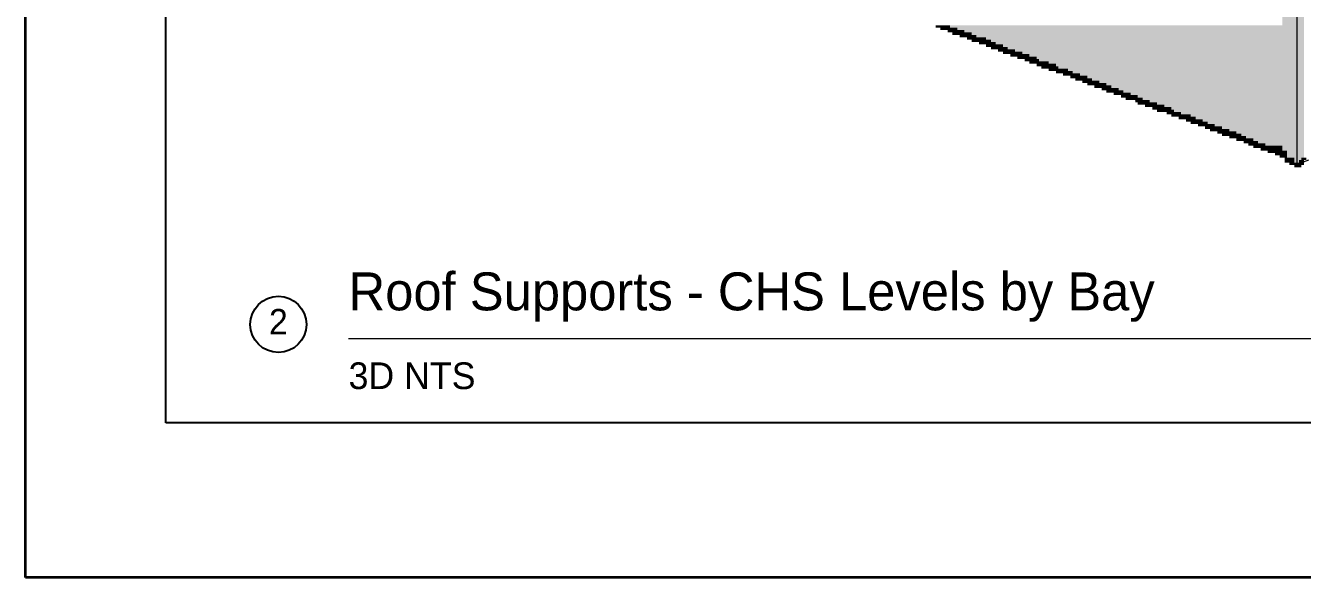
# Paper-space layout '03 3D Building and Roof' of a CAD drawing. Header units: millimetres. Extents: x 5 to 415, y 5 to 292.
# Drawn here: x 5 to 95.9, y 5 to 44.3 of the extents above; entities that cross this region are included whole.
import ezdxf
from ezdxf.enums import TextEntityAlignment as Align

# ---------------------------------------------------------------- set-up
doc = ezdxf.new("R2010")
doc.units = ezdxf.units.MM
for name, color, linetype in [('EXISTING', 7, 'Continuous'), ('FRAME', 7, 'Continuous'), ('IMAGES', 7, 'Continuous'), ('TEXT', 7, 'Continuous')]:
    doc.layers.add(name, color=color, linetype=linetype)

# ---------------------------------------------------------------- blocks, each defined once
blk = doc.blocks.new('SHEET_03')
at = {"layer": 'EXISTING', "color": 250, "lineweight": 9}
for p, q in [((95.505, 59.143), (95.505, 34.378)), ((70.018, 44.238), (70.205, 44.168)), ((70.329, 44.122), (70.764, 43.958)), ((70.888, 43.912), (71.572, 43.656)), ((71.697, 43.609), (72.443, 43.33)), ((72.567, 43.283), (72.753, 43.213)), ((72.878, 43.167), (73.313, 43.004)), ((73.437, 42.957), (74.121, 42.701)), ((74.245, 42.654), (74.432, 42.585)), ((74.556, 42.538), (74.991, 42.375)), ((75.116, 42.328), (75.302, 42.259)), ((75.426, 42.212), (75.862, 42.049)), ((75.986, 42.002), (76.67, 41.746)), ((76.794, 41.7), (76.98, 41.63)), ((77.105, 41.583), (77.54, 41.42)), ((77.664, 41.374), (77.851, 41.304)), ((77.975, 41.257), (78.41, 41.094)), ((78.535, 41.048), (79.218, 40.791)), ((79.343, 40.745), (79.529, 40.675)), ((79.654, 40.628), (80.089, 40.465)), ((80.213, 40.419), (80.399, 40.349)), ((80.524, 40.302), (80.959, 40.139)), ((81.083, 40.093), (81.767, 39.837)), ((81.891, 39.79), (82.078, 39.72)), ((82.202, 39.674), (82.389, 39.604)), ((82.513, 39.557), (82.637, 39.511)), ((82.762, 39.464), (82.948, 39.394)), ((83.073, 39.348), (83.508, 39.185)), ((83.632, 39.138), (84.316, 38.882)), ((84.44, 38.835), (84.627, 38.766)), ((84.751, 38.719), (84.937, 38.649)), ((85.062, 38.603), (85.497, 38.44)), ((85.621, 38.393), (87.175, 37.811)), ((87.3, 37.764), (87.486, 37.694)), ((87.61, 37.648), (88.046, 37.485)), ((88.17, 37.438), (89.724, 36.856)), ((89.848, 36.809), (90.035, 36.74)), ((90.159, 36.693), (90.594, 36.53)), ((90.719, 36.483), (92.273, 35.901)), ((92.397, 35.855), (92.584, 35.785)), ((92.708, 35.738), (93.143, 35.575)), ((93.267, 35.529), (93.951, 35.272)), ((94.075, 35.226), (94.635, 35.016)), ((94.811, 34.638), (94.741, 34.664)), ((95.158, 34.508), (94.95, 34.586)), ((96.338, 34.69), (95.505, 34.378)), ((95.505, 34.378), (95.297, 34.456))]:
    blk.add_line(p, q, dxfattribs=at)
at = {"layer": 'FRAME', "color": 7, "linetype": 'Continuous', "lineweight": 35}
for p, q in [((5, 5), (5, 292)), ((415, 5), (5, 5))]:
    blk.add_line(p, q, dxfattribs=at)
at = {"layer": 'FRAME', "color": 7, "linetype": 'Continuous', "lineweight": 25}
for p, q in [((15, 16), (15, 277)), ((335, 16), (15, 16))]:
    blk.add_line(p, q, dxfattribs=at)
at = {"layer": 'FRAME', "color": 7, "linetype": 'Continuous', "lineweight": 15}
blk.add_line((28, 22), (217, 22), dxfattribs=at)
at = {"layer": 'FRAME'}
blk.add_circle((23, 23), 2, dxfattribs=at)
at = {"layer": 'IMAGES', "color": 7}
for points in [[(95.324, 34.514), (95.495, 34.514), (95.324, 59.029), (95.495, 59.029)], [(95.495, 34.514), (95.666, 34.514), (95.495, 59.029), (95.666, 59.029)], [(94.467, 35.371), (94.638, 35.371), (94.467, 52), (94.638, 52)], [(94.638, 35.371), (94.81, 35.371), (94.638, 52), (94.81, 52)], [(94.81, 34.857), (94.981, 34.857), (94.81, 51.829), (94.981, 51.829)], [(94.981, 34.857), (95.324, 34.857), (94.981, 51.829), (95.324, 51.829)], [(95.666, 34.686), (95.838, 34.686), (95.666, 52), (95.838, 52)], [(95.838, 34.857), (96.009, 34.857), (95.838, 52), (96.009, 52)], [(69.791, 44.114), (70.133, 44.114), (69.791, 44.286), (70.133, 44.286)], [(70.133, 44.114), (70.305, 44.114), (70.133, 44.286), (70.305, 44.286)], [(70.133, 43.943), (70.305, 43.943), (70.133, 44.114), (70.305, 44.114)], [(70.305, 44.114), (70.647, 44.114), (70.305, 44.286), (70.647, 44.286)], [(70.305, 43.943), (70.476, 43.943), (70.305, 44.114), (70.476, 44.114)], [(70.476, 43.943), (70.819, 43.943), (70.476, 44.114), (70.819, 44.114)], [(70.647, 44.114), (70.819, 44.114), (70.647, 44.286), (70.819, 44.286)], [(70.647, 43.771), (70.819, 43.771), (70.647, 43.943), (70.819, 43.943)], [(70.819, 44.114), (94.467, 44.114), (70.819, 44.286), (94.467, 44.286)], [(70.819, 43.943), (70.99, 43.943), (70.819, 44.114), (70.99, 44.114)], [(70.819, 43.771), (70.99, 43.771), (70.819, 43.943), (70.99, 43.943)], [(70.99, 43.943), (71.333, 43.943), (70.99, 44.114), (71.333, 44.114)], [(70.99, 43.771), (71.162, 43.771), (70.99, 43.943), (71.162, 43.943)], [(70.99, 43.6), (71.162, 43.6), (70.99, 43.771), (71.162, 43.771)], [(71.162, 43.771), (71.333, 43.771), (71.162, 43.943), (71.333, 43.943)], [(71.162, 43.6), (71.847, 43.6), (71.162, 43.771), (71.847, 43.771)], [(71.333, 43.943), (94.467, 43.943), (71.333, 44.114), (94.467, 44.114)], [(71.333, 43.771), (71.504, 43.771), (71.333, 43.943), (71.504, 43.943)], [(71.504, 43.771), (71.847, 43.771), (71.504, 43.943), (71.847, 43.943)], [(71.847, 43.771), (94.467, 43.771), (71.847, 43.943), (94.467, 43.943)], [(71.847, 43.6), (72.018, 43.6), (71.847, 43.771), (72.018, 43.771)], [(72.018, 43.6), (72.361, 43.6), (72.018, 43.771), (72.361, 43.771)], [(72.361, 43.6), (94.467, 43.6), (72.361, 43.771), (94.467, 43.771)], [(71.504, 43.429), (71.676, 43.429), (71.504, 43.6), (71.676, 43.6)], [(71.676, 43.429), (71.847, 43.429), (71.676, 43.6), (71.847, 43.6)], [(71.847, 43.429), (72.018, 43.429), (71.847, 43.6), (72.018, 43.6)], [(72.018, 43.429), (72.19, 43.429), (72.018, 43.6), (72.19, 43.6)], [(72.018, 43.257), (72.19, 43.257), (72.018, 43.429), (72.19, 43.429)], [(72.19, 43.429), (72.361, 43.429), (72.19, 43.6), (72.361, 43.6)], [(72.19, 43.257), (72.361, 43.257), (72.19, 43.429), (72.361, 43.429)], [(72.361, 43.429), (72.704, 43.429), (72.361, 43.6), (72.704, 43.6)], [(72.361, 43.257), (72.532, 43.257), (72.361, 43.429), (72.532, 43.429)], [(72.361, 43.086), (72.532, 43.086), (72.361, 43.257), (72.532, 43.257)], [(72.532, 43.257), (72.704, 43.257), (72.532, 43.429), (72.704, 43.429)], [(72.532, 43.086), (72.704, 43.086), (72.532, 43.257), (72.704, 43.257)], [(72.704, 43.429), (94.467, 43.429), (72.704, 43.6), (94.467, 43.6)], [(72.704, 43.257), (72.875, 43.257), (72.704, 43.429), (72.875, 43.429)], [(72.704, 43.086), (72.875, 43.086), (72.704, 43.257), (72.875, 43.257)], [(72.875, 43.257), (73.218, 43.257), (72.875, 43.429), (73.218, 43.429)], [(72.875, 43.086), (73.218, 43.086), (72.875, 43.257), (73.218, 43.257)], [(72.875, 42.914), (73.047, 42.914), (72.875, 43.086), (73.047, 43.086)], [(73.047, 42.914), (73.218, 42.914), (73.047, 43.086), (73.218, 43.086)], [(73.218, 43.257), (73.389, 43.257), (73.218, 43.429), (73.389, 43.429)], [(73.218, 43.086), (73.389, 43.086), (73.218, 43.257), (73.389, 43.257)], [(73.218, 42.914), (73.389, 42.914), (73.218, 43.086), (73.389, 43.086)], [(73.389, 43.257), (94.467, 43.257), (73.389, 43.429), (94.467, 43.429)], [(73.389, 43.086), (73.732, 43.086), (73.389, 43.257), (73.732, 43.257)], [(73.389, 42.914), (73.561, 42.914), (73.389, 43.086), (73.561, 43.086)], [(73.389, 42.743), (73.561, 42.743), (73.389, 42.914), (73.561, 42.914)], [(73.561, 42.914), (73.732, 42.914), (73.561, 43.086), (73.732, 43.086)], [(73.561, 42.743), (73.903, 42.743), (73.561, 42.914), (73.903, 42.914)], [(73.732, 43.086), (94.467, 43.086), (73.732, 43.257), (94.467, 43.257)], [(73.732, 42.914), (73.903, 42.914), (73.732, 43.086), (73.903, 43.086)], [(73.732, 42.571), (73.903, 42.571), (73.732, 42.743), (73.903, 42.743)], [(73.903, 42.914), (74.075, 42.914), (73.903, 43.086), (74.075, 43.086)], [(73.903, 42.743), (74.075, 42.743), (73.903, 42.914), (74.075, 42.914)], [(73.903, 42.571), (74.075, 42.571), (73.903, 42.743), (74.075, 42.743)], [(74.075, 42.914), (94.467, 42.914), (74.075, 43.086), (94.467, 43.086)], [(74.075, 42.743), (74.589, 42.743), (74.075, 42.914), (74.589, 42.914)], [(74.075, 42.571), (74.246, 42.571), (74.075, 42.743), (74.246, 42.743)], [(74.246, 42.571), (74.417, 42.571), (74.246, 42.743), (74.417, 42.743)], [(74.417, 42.4), (74.589, 42.4), (74.417, 42.743), (74.589, 42.743)], [(74.589, 42.743), (94.467, 42.743), (74.589, 42.914), (94.467, 42.914)], [(74.589, 42.571), (74.931, 42.571), (74.589, 42.743), (74.931, 42.743)], [(74.931, 42.571), (94.467, 42.571), (74.931, 42.743), (94.467, 42.743)], [(74.246, 42.4), (74.417, 42.4), (74.246, 42.571), (74.417, 42.571)], [(74.589, 42.4), (74.76, 42.4), (74.589, 42.571), (74.76, 42.571)], [(74.589, 42.229), (74.76, 42.229), (74.589, 42.4), (74.76, 42.4)], [(74.76, 42.4), (74.931, 42.4), (74.76, 42.571), (74.931, 42.571)], [(74.76, 42.229), (74.931, 42.229), (74.76, 42.4), (74.931, 42.4)], [(74.931, 42.4), (75.103, 42.4), (74.931, 42.571), (75.103, 42.571)], [(74.931, 42.229), (75.446, 42.229), (74.931, 42.4), (75.446, 42.4)], [(75.103, 42.4), (75.274, 42.4), (75.103, 42.571), (75.274, 42.571)], [(75.103, 42.057), (75.274, 42.057), (75.103, 42.229), (75.274, 42.229)], [(75.274, 42.4), (75.446, 42.4), (75.274, 42.571), (75.446, 42.571)], [(75.274, 42.057), (75.446, 42.057), (75.274, 42.229), (75.446, 42.229)], [(75.446, 42.4), (94.467, 42.4), (75.446, 42.571), (94.467, 42.571)], [(75.446, 42.229), (75.788, 42.229), (75.446, 42.4), (75.788, 42.4)], [(75.446, 42.057), (75.788, 42.057), (75.446, 42.229), (75.788, 42.229)], [(75.617, 41.886), (75.788, 41.886), (75.617, 42.057), (75.788, 42.057)], [(75.788, 42.229), (75.96, 42.229), (75.788, 42.4), (75.96, 42.4)], [(75.788, 42.057), (75.96, 42.057), (75.788, 42.229), (75.96, 42.229)], [(75.788, 41.886), (76.131, 41.886), (75.788, 42.057), (76.131, 42.057)], [(75.96, 42.229), (94.467, 42.229), (75.96, 42.4), (94.467, 42.4)], [(75.96, 42.057), (76.302, 42.057), (75.96, 42.229), (76.302, 42.229)], [(76.131, 41.886), (76.302, 41.886), (76.131, 42.057), (76.302, 42.057)], [(76.131, 41.714), (76.302, 41.714), (76.131, 41.886), (76.302, 41.886)], [(76.302, 42.057), (76.474, 42.057), (76.302, 42.229), (76.474, 42.229)], [(76.302, 41.886), (76.474, 41.886), (76.302, 42.057), (76.474, 42.057)], [(76.302, 41.714), (76.816, 41.714), (76.302, 41.886), (76.816, 41.886)], [(76.474, 42.057), (94.467, 42.057), (76.474, 42.229), (94.467, 42.229)], [(76.474, 41.886), (76.645, 41.886), (76.474, 42.057), (76.645, 42.057)], [(76.645, 41.886), (76.816, 41.886), (76.645, 42.057), (76.816, 42.057)], [(76.816, 41.886), (76.988, 41.886), (76.816, 42.057), (76.988, 42.057)], [(76.816, 41.714), (76.988, 41.714), (76.816, 41.886), (76.988, 41.886)], [(76.988, 41.886), (94.467, 41.886), (76.988, 42.057), (94.467, 42.057)], [(76.988, 41.714), (77.159, 41.714), (76.988, 41.886), (77.159, 41.886)], [(77.159, 41.714), (94.467, 41.714), (77.159, 41.886), (94.467, 41.886)], [(76.474, 41.543), (76.645, 41.543), (76.474, 41.714), (76.645, 41.714)], [(76.645, 41.543), (76.816, 41.543), (76.645, 41.714), (76.816, 41.714)], [(76.816, 41.543), (77.159, 41.543), (76.816, 41.714), (77.159, 41.714)], [(76.988, 41.371), (77.159, 41.371), (76.988, 41.543), (77.159, 41.543)], [(77.159, 41.543), (77.331, 41.543), (77.159, 41.714), (77.331, 41.714)], [(77.159, 41.371), (77.673, 41.371), (77.159, 41.543), (77.673, 41.543)], [(77.331, 41.543), (77.502, 41.543), (77.331, 41.714), (77.502, 41.714)], [(77.331, 41.2), (77.502, 41.2), (77.331, 41.371), (77.502, 41.371)], [(77.502, 41.543), (77.673, 41.543), (77.502, 41.714), (77.673, 41.714)], [(77.502, 41.2), (77.673, 41.2), (77.502, 41.371), (77.673, 41.371)], [(77.673, 41.543), (77.845, 41.543), (77.673, 41.714), (77.845, 41.714)], [(77.673, 41.371), (77.845, 41.371), (77.673, 41.543), (77.845, 41.543)], [(77.673, 41.2), (78.016, 41.2), (77.673, 41.371), (78.016, 41.371)], [(77.845, 41.543), (94.467, 41.543), (77.845, 41.714), (94.467, 41.714)], [(77.845, 41.371), (78.016, 41.371), (77.845, 41.543), (78.016, 41.543)], [(77.845, 41.029), (78.016, 41.029), (77.845, 41.2), (78.016, 41.2)], [(78.016, 41.371), (78.359, 41.371), (78.016, 41.543), (78.359, 41.543)], [(78.016, 41.2), (78.359, 41.2), (78.016, 41.371), (78.359, 41.371)], [(78.016, 41.029), (78.187, 41.029), (78.016, 41.2), (78.187, 41.2)], [(78.187, 41.029), (78.359, 41.029), (78.187, 41.2), (78.359, 41.2)], [(78.359, 41.371), (94.467, 41.371), (78.359, 41.543), (94.467, 41.543)], [(78.359, 41.2), (78.53, 41.2), (78.359, 41.371), (78.53, 41.371)], [(78.359, 41.029), (78.53, 41.029), (78.359, 41.2), (78.53, 41.2)], [(78.359, 40.857), (78.53, 40.857), (78.359, 41.029), (78.53, 41.029)], [(78.53, 41.2), (94.467, 41.2), (78.53, 41.371), (94.467, 41.371)], [(78.53, 41.029), (78.873, 41.029), (78.53, 41.2), (78.873, 41.2)], [(78.53, 40.857), (78.701, 40.857), (78.53, 41.029), (78.701, 41.029)], [(78.701, 40.857), (78.873, 40.857), (78.701, 41.029), (78.873, 41.029)], [(78.873, 41.029), (79.216, 41.029), (78.873, 41.2), (79.216, 41.2)], [(78.873, 40.857), (79.044, 40.857), (78.873, 41.029), (79.044, 41.029)], [(79.044, 40.857), (79.216, 40.857), (79.044, 41.029), (79.216, 41.029)], [(79.216, 41.029), (94.467, 41.029), (79.216, 41.2), (94.467, 41.2)], [(79.216, 40.857), (79.387, 40.857), (79.216, 41.029), (79.387, 41.029)], [(79.387, 40.857), (79.558, 40.857), (79.387, 41.029), (79.558, 41.029)], [(79.558, 40.857), (94.467, 40.857), (79.558, 41.029), (94.467, 41.029)], [(78.873, 40.686), (79.044, 40.686), (78.873, 40.857), (79.044, 40.857)], [(79.044, 40.686), (79.216, 40.686), (79.044, 40.857), (79.216, 40.857)], [(79.216, 40.686), (79.387, 40.686), (79.216, 40.857), (79.387, 40.857)], [(79.387, 40.686), (79.558, 40.686), (79.387, 40.857), (79.558, 40.857)], [(79.387, 40.514), (79.558, 40.514), (79.387, 40.686), (79.558, 40.686)], [(79.558, 40.686), (79.73, 40.686), (79.558, 40.857), (79.73, 40.857)], [(79.558, 40.514), (79.73, 40.514), (79.558, 40.686), (79.73, 40.686)], [(79.73, 40.686), (79.901, 40.686), (79.73, 40.857), (79.901, 40.857)], [(79.73, 40.514), (79.901, 40.514), (79.73, 40.686), (79.901, 40.686)], [(79.73, 40.343), (79.901, 40.343), (79.73, 40.514), (79.901, 40.514)], [(79.901, 40.686), (80.072, 40.686), (79.901, 40.857), (80.072, 40.857)], [(79.901, 40.343), (80.072, 40.343), (79.901, 40.686), (80.072, 40.686)], [(80.072, 40.686), (94.467, 40.686), (80.072, 40.857), (94.467, 40.857)], [(80.072, 40.514), (80.586, 40.514), (80.072, 40.686), (80.586, 40.686)], [(80.072, 40.343), (80.244, 40.343), (80.072, 40.514), (80.244, 40.514)], [(80.244, 40.343), (80.415, 40.343), (80.244, 40.514), (80.415, 40.514)], [(80.244, 40.171), (80.415, 40.171), (80.244, 40.343), (80.415, 40.343)], [(80.415, 40.343), (80.586, 40.343), (80.415, 40.514), (80.586, 40.514)], [(80.415, 40.171), (80.586, 40.171), (80.415, 40.343), (80.586, 40.343)], [(80.586, 40.514), (94.467, 40.514), (80.586, 40.686), (94.467, 40.686)], [(80.586, 40.343), (80.929, 40.343), (80.586, 40.514), (80.929, 40.514)], [(80.586, 40.171), (80.929, 40.171), (80.586, 40.343), (80.929, 40.343)], [(80.586, 40), (80.758, 40), (80.586, 40.171), (80.758, 40.171)], [(80.758, 40), (80.929, 40), (80.758, 40.171), (80.929, 40.171)], [(80.929, 40.343), (94.467, 40.343), (80.929, 40.514), (94.467, 40.514)], [(80.929, 40), (81.101, 40), (80.929, 40.343), (81.101, 40.343)], [(81.101, 40.171), (81.443, 40.171), (81.101, 40.343), (81.443, 40.343)], [(81.101, 40), (81.443, 40), (81.101, 40.171), (81.443, 40.171)], [(81.443, 40.171), (94.467, 40.171), (81.443, 40.343), (94.467, 40.343)], [(81.443, 40), (81.957, 40), (81.443, 40.171), (81.957, 40.171)], [(81.957, 40), (94.467, 40), (81.957, 40.171), (94.467, 40.171)], [(81.101, 39.829), (81.272, 39.829), (81.101, 40), (81.272, 40)], [(81.272, 39.829), (81.443, 39.829), (81.272, 40), (81.443, 40)], [(81.443, 39.829), (81.615, 39.829), (81.443, 40), (81.615, 40)], [(81.615, 39.829), (81.786, 39.829), (81.615, 40), (81.786, 40)], [(81.615, 39.657), (81.786, 39.657), (81.615, 39.829), (81.786, 39.829)], [(81.786, 39.829), (81.957, 39.829), (81.786, 40), (81.957, 40)], [(81.786, 39.657), (81.957, 39.657), (81.786, 39.829), (81.957, 39.829)], [(81.957, 39.829), (82.129, 39.829), (81.957, 40), (82.129, 40)], [(81.957, 39.657), (82.129, 39.657), (81.957, 39.829), (82.129, 39.829)], [(81.957, 39.486), (82.129, 39.486), (81.957, 39.657), (82.129, 39.657)], [(82.129, 39.829), (82.3, 39.829), (82.129, 40), (82.3, 40)], [(82.129, 39.486), (82.3, 39.486), (82.129, 39.829), (82.3, 39.829)], [(82.3, 39.829), (94.467, 39.829), (82.3, 40), (94.467, 40)], [(82.3, 39.657), (82.471, 39.657), (82.3, 39.829), (82.471, 39.829)], [(82.3, 39.486), (82.471, 39.486), (82.3, 39.657), (82.471, 39.657)], [(82.471, 39.657), (82.643, 39.657), (82.471, 39.829), (82.643, 39.829)], [(82.471, 39.486), (82.814, 39.486), (82.471, 39.657), (82.814, 39.657)], [(82.471, 39.314), (82.643, 39.314), (82.471, 39.486), (82.643, 39.486)], [(82.643, 39.657), (82.814, 39.657), (82.643, 39.829), (82.814, 39.829)], [(82.643, 39.314), (82.814, 39.314), (82.643, 39.486), (82.814, 39.486)], [(82.814, 39.657), (94.467, 39.657), (82.814, 39.829), (94.467, 39.829)], [(82.814, 39.486), (83.157, 39.486), (82.814, 39.657), (83.157, 39.657)], [(82.814, 39.314), (82.986, 39.314), (82.814, 39.486), (82.986, 39.486)], [(82.986, 39.314), (83.157, 39.314), (82.986, 39.486), (83.157, 39.486)], [(82.986, 39.143), (83.157, 39.143), (82.986, 39.314), (83.157, 39.314)], [(83.157, 39.486), (94.467, 39.486), (83.157, 39.657), (94.467, 39.657)], [(83.157, 39.314), (83.328, 39.314), (83.157, 39.486), (83.328, 39.486)], [(83.157, 39.143), (83.328, 39.143), (83.157, 39.314), (83.328, 39.314)], [(83.328, 39.314), (83.5, 39.314), (83.328, 39.486), (83.5, 39.486)], [(83.328, 39.143), (83.5, 39.143), (83.328, 39.314), (83.5, 39.314)], [(83.328, 38.971), (83.671, 38.971), (83.328, 39.143), (83.671, 39.143)], [(83.5, 39.314), (83.671, 39.314), (83.5, 39.486), (83.671, 39.486)], [(83.5, 39.143), (83.671, 39.143), (83.5, 39.314), (83.671, 39.314)], [(83.671, 39.314), (94.467, 39.314), (83.671, 39.486), (94.467, 39.486)], [(83.671, 39.143), (83.842, 39.143), (83.671, 39.314), (83.842, 39.314)], [(83.671, 38.971), (84.014, 38.971), (83.671, 39.143), (84.014, 39.143)], [(83.842, 39.143), (84.185, 39.143), (83.842, 39.314), (84.185, 39.314)], [(84.014, 38.8), (84.185, 38.8), (84.014, 39.143), (84.185, 39.143)], [(84.185, 39.143), (94.467, 39.143), (84.185, 39.314), (94.467, 39.314)], [(84.185, 38.971), (84.356, 38.971), (84.185, 39.143), (84.356, 39.143)], [(84.356, 38.971), (84.528, 38.971), (84.356, 39.143), (84.528, 39.143)], [(84.528, 38.971), (94.467, 38.971), (84.528, 39.143), (94.467, 39.143)], [(84.185, 38.8), (84.528, 38.8), (84.185, 38.971), (84.528, 38.971)], [(84.185, 38.629), (84.528, 38.629), (84.185, 38.8), (84.528, 38.8)], [(84.528, 38.8), (84.699, 38.8), (84.528, 38.971), (84.699, 38.971)], [(84.528, 38.629), (85.042, 38.629), (84.528, 38.8), (85.042, 38.8)], [(84.699, 38.8), (84.871, 38.8), (84.699, 38.971), (84.871, 38.971)], [(84.699, 38.457), (84.871, 38.457), (84.699, 38.629), (84.871, 38.629)], [(84.871, 38.8), (85.042, 38.8), (84.871, 38.971), (85.042, 38.971)], [(84.871, 38.457), (85.042, 38.457), (84.871, 38.629), (85.042, 38.629)], [(85.042, 38.8), (94.467, 38.8), (85.042, 38.971), (94.467, 38.971)], [(85.042, 38.629), (85.213, 38.629), (85.042, 38.8), (85.213, 38.8)], [(85.042, 38.457), (85.385, 38.457), (85.042, 38.629), (85.385, 38.629)], [(85.213, 38.629), (85.385, 38.629), (85.213, 38.8), (85.385, 38.8)], [(85.213, 38.286), (85.385, 38.286), (85.213, 38.457), (85.385, 38.457)], [(85.385, 38.629), (85.556, 38.629), (85.385, 38.8), (85.556, 38.8)], [(85.385, 38.457), (85.556, 38.457), (85.385, 38.629), (85.556, 38.629)], [(85.385, 38.286), (85.727, 38.286), (85.385, 38.457), (85.727, 38.457)], [(85.556, 38.629), (94.467, 38.629), (85.556, 38.8), (94.467, 38.8)], [(85.556, 38.457), (85.727, 38.457), (85.556, 38.629), (85.727, 38.629)], [(85.556, 38.114), (85.727, 38.114), (85.556, 38.286), (85.727, 38.286)], [(85.727, 38.457), (86.07, 38.457), (85.727, 38.629), (86.07, 38.629)], [(85.727, 38.286), (85.899, 38.286), (85.727, 38.457), (85.899, 38.457)], [(85.727, 38.114), (85.899, 38.114), (85.727, 38.286), (85.899, 38.286)], [(85.899, 38.286), (86.07, 38.286), (85.899, 38.457), (86.07, 38.457)], [(85.899, 38.114), (86.07, 38.114), (85.899, 38.286), (86.07, 38.286)], [(86.07, 38.457), (94.467, 38.457), (86.07, 38.629), (94.467, 38.629)], [(86.07, 38.286), (86.584, 38.286), (86.07, 38.457), (86.584, 38.457)], [(86.07, 38.114), (86.413, 38.114), (86.07, 38.286), (86.413, 38.286)], [(86.413, 37.943), (86.584, 37.943), (86.413, 38.286), (86.584, 38.286)], [(86.584, 38.286), (94.467, 38.286), (86.584, 38.457), (94.467, 38.457)], [(86.584, 38.114), (86.756, 38.114), (86.584, 38.286), (86.756, 38.286)], [(86.756, 38.114), (94.467, 38.114), (86.756, 38.286), (94.467, 38.286)], [(86.241, 37.943), (86.413, 37.943), (86.241, 38.114), (86.413, 38.114)], [(86.584, 37.943), (86.756, 37.943), (86.584, 38.114), (86.756, 38.114)], [(86.584, 37.771), (86.756, 37.771), (86.584, 37.943), (86.756, 37.943)], [(86.756, 37.943), (87.098, 37.943), (86.756, 38.114), (87.098, 38.114)], [(86.756, 37.771), (87.27, 37.771), (86.756, 37.943), (87.27, 37.943)], [(87.098, 37.943), (87.27, 37.943), (87.098, 38.114), (87.27, 38.114)], [(87.098, 37.6), (87.27, 37.6), (87.098, 37.771), (87.27, 37.771)], [(87.27, 37.943), (94.467, 37.943), (87.27, 38.114), (94.467, 38.114)], [(87.27, 37.771), (87.441, 37.771), (87.27, 37.943), (87.441, 37.943)], [(87.27, 37.6), (87.612, 37.6), (87.27, 37.771), (87.612, 37.771)], [(87.441, 37.771), (87.612, 37.771), (87.441, 37.943), (87.612, 37.943)], [(87.612, 37.771), (87.955, 37.771), (87.612, 37.943), (87.955, 37.943)], [(87.612, 37.6), (87.955, 37.6), (87.612, 37.771), (87.955, 37.771)], [(87.612, 37.429), (87.784, 37.429), (87.612, 37.6), (87.784, 37.6)], [(87.784, 37.429), (87.955, 37.429), (87.784, 37.6), (87.955, 37.6)], [(87.955, 37.771), (94.467, 37.771), (87.955, 37.943), (94.467, 37.943)], [(87.955, 37.6), (88.126, 37.6), (87.955, 37.771), (88.126, 37.771)], [(87.955, 37.429), (88.126, 37.429), (87.955, 37.6), (88.126, 37.6)], [(87.955, 37.257), (88.126, 37.257), (87.955, 37.429), (88.126, 37.429)], [(88.126, 37.6), (88.298, 37.6), (88.126, 37.771), (88.298, 37.771)], [(88.126, 37.429), (88.469, 37.429), (88.126, 37.6), (88.469, 37.6)], [(88.126, 37.257), (88.298, 37.257), (88.126, 37.429), (88.298, 37.429)], [(88.298, 37.6), (94.467, 37.6), (88.298, 37.771), (94.467, 37.771)], [(88.298, 37.257), (88.641, 37.257), (88.298, 37.429), (88.641, 37.429)], [(88.469, 37.429), (88.641, 37.429), (88.469, 37.6), (88.641, 37.6)], [(88.641, 37.429), (88.812, 37.429), (88.641, 37.6), (88.812, 37.6)], [(88.641, 37.086), (88.812, 37.086), (88.641, 37.429), (88.812, 37.429)], [(88.812, 37.429), (94.467, 37.429), (88.812, 37.6), (94.467, 37.6)], [(88.812, 37.257), (89.155, 37.257), (88.812, 37.429), (89.155, 37.429)], [(89.155, 37.257), (94.467, 37.257), (89.155, 37.429), (94.467, 37.429)], [(88.469, 37.086), (88.641, 37.086), (88.469, 37.257), (88.641, 37.257)], [(88.812, 37.086), (88.983, 37.086), (88.812, 37.257), (88.983, 37.257)], [(88.983, 37.086), (89.155, 37.086), (88.983, 37.257), (89.155, 37.257)], [(88.983, 36.914), (89.155, 36.914), (88.983, 37.086), (89.155, 37.086)], [(89.155, 37.086), (89.326, 37.086), (89.155, 37.257), (89.326, 37.257)], [(89.155, 36.914), (89.669, 36.914), (89.155, 37.086), (89.669, 37.086)], [(89.326, 37.086), (89.669, 37.086), (89.326, 37.257), (89.669, 37.257)], [(89.326, 36.743), (89.497, 36.743), (89.326, 36.914), (89.497, 36.914)], [(89.497, 36.743), (89.669, 36.743), (89.497, 36.914), (89.669, 36.914)], [(89.669, 37.086), (94.467, 37.086), (89.669, 37.257), (94.467, 37.257)], [(89.669, 36.914), (89.84, 36.914), (89.669, 37.086), (89.84, 37.086)], [(89.669, 36.743), (89.84, 36.743), (89.669, 36.914), (89.84, 36.914)], [(89.84, 36.914), (90.183, 36.914), (89.84, 37.086), (90.183, 37.086)], [(89.84, 36.743), (90.011, 36.743), (89.84, 36.914), (90.011, 36.914)], [(89.84, 36.571), (90.183, 36.571), (89.84, 36.743), (90.183, 36.743)], [(90.011, 36.743), (90.183, 36.743), (90.011, 36.914), (90.183, 36.914)], [(90.183, 36.914), (94.467, 36.914), (90.183, 37.086), (94.467, 37.086)], [(90.183, 36.743), (90.526, 36.743), (90.183, 36.914), (90.526, 36.914)], [(90.183, 36.571), (90.526, 36.571), (90.183, 36.743), (90.526, 36.743)], [(90.183, 36.4), (90.354, 36.4), (90.183, 36.571), (90.354, 36.571)], [(90.354, 36.4), (90.526, 36.4), (90.354, 36.571), (90.526, 36.571)], [(90.526, 36.743), (90.697, 36.743), (90.526, 36.914), (90.697, 36.914)], [(90.526, 36.571), (90.697, 36.571), (90.526, 36.743), (90.697, 36.743)], [(90.526, 36.4), (90.697, 36.4), (90.526, 36.571), (90.697, 36.571)], [(90.697, 36.743), (94.467, 36.743), (90.697, 36.914), (94.467, 36.914)], [(90.697, 36.571), (91.04, 36.571), (90.697, 36.743), (91.04, 36.743)], [(90.697, 36.4), (91.04, 36.4), (90.697, 36.571), (91.04, 36.571)], [(90.697, 36.229), (90.868, 36.229), (90.697, 36.4), (90.868, 36.4)], [(90.868, 36.229), (91.04, 36.229), (90.868, 36.4), (91.04, 36.4)], [(91.04, 36.571), (91.211, 36.571), (91.04, 36.743), (91.211, 36.743)], [(91.04, 36.4), (91.211, 36.4), (91.04, 36.571), (91.211, 36.571)], [(91.04, 36.229), (91.211, 36.229), (91.04, 36.4), (91.211, 36.4)], [(91.211, 36.571), (94.467, 36.571), (91.211, 36.743), (94.467, 36.743)], [(91.211, 36.4), (91.382, 36.4), (91.211, 36.571), (91.382, 36.571)], [(91.211, 36.229), (91.382, 36.229), (91.211, 36.4), (91.382, 36.4)], [(91.382, 36.4), (91.554, 36.4), (91.382, 36.571), (91.554, 36.571)], [(91.382, 36.229), (91.554, 36.229), (91.382, 36.4), (91.554, 36.4)], [(91.554, 36.4), (94.467, 36.4), (91.554, 36.571), (94.467, 36.571)], [(91.554, 36.229), (91.725, 36.229), (91.554, 36.4), (91.725, 36.4)], [(91.725, 36.229), (91.896, 36.229), (91.725, 36.4), (91.896, 36.4)], [(91.896, 36.229), (94.467, 36.229), (91.896, 36.4), (94.467, 36.4)], [(91.211, 36.057), (91.382, 36.057), (91.211, 36.229), (91.382, 36.229)], [(91.382, 36.057), (91.896, 36.057), (91.382, 36.229), (91.896, 36.229)], [(91.725, 35.886), (91.896, 35.886), (91.725, 36.057), (91.896, 36.057)], [(91.896, 36.057), (92.411, 36.057), (91.896, 36.229), (92.411, 36.229)], [(91.896, 35.886), (92.068, 35.886), (91.896, 36.057), (92.068, 36.057)], [(92.068, 35.886), (92.239, 35.886), (92.068, 36.057), (92.239, 36.057)], [(92.068, 35.714), (92.239, 35.714), (92.068, 35.886), (92.239, 35.886)], [(92.239, 35.714), (92.411, 35.714), (92.239, 36.057), (92.411, 36.057)], [(92.411, 36.057), (94.467, 36.057), (92.411, 36.229), (94.467, 36.229)], [(92.411, 35.886), (92.753, 35.886), (92.411, 36.057), (92.753, 36.057)], [(92.411, 35.714), (92.582, 35.714), (92.411, 35.886), (92.582, 35.886)], [(92.411, 35.543), (92.582, 35.543), (92.411, 35.714), (92.582, 35.714)], [(92.582, 35.714), (92.753, 35.714), (92.582, 35.886), (92.753, 35.886)], [(92.582, 35.543), (92.753, 35.543), (92.582, 35.714), (92.753, 35.714)], [(92.753, 35.886), (94.467, 35.886), (92.753, 36.057), (94.467, 36.057)], [(92.753, 35.714), (92.925, 35.714), (92.753, 35.886), (92.925, 35.886)], [(92.753, 35.543), (92.925, 35.543), (92.753, 35.714), (92.925, 35.714)], [(92.925, 35.714), (93.096, 35.714), (92.925, 35.886), (93.096, 35.886)], [(92.925, 35.543), (93.096, 35.543), (92.925, 35.714), (93.096, 35.714)], [(92.925, 35.371), (93.096, 35.371), (92.925, 35.543), (93.096, 35.543)], [(93.096, 35.714), (93.267, 35.714), (93.096, 35.886), (93.267, 35.886)], [(93.096, 35.543), (93.267, 35.543), (93.096, 35.714), (93.267, 35.714)], [(93.096, 35.371), (93.267, 35.371), (93.096, 35.543), (93.267, 35.543)], [(93.267, 35.714), (94.467, 35.714), (93.267, 35.886), (94.467, 35.886)], [(93.267, 35.543), (93.61, 35.543), (93.267, 35.714), (93.61, 35.714)], [(93.267, 35.371), (93.61, 35.371), (93.267, 35.543), (93.61, 35.543)], [(93.61, 35.543), (93.781, 35.543), (93.61, 35.714), (93.781, 35.714)], [(93.61, 35.371), (93.781, 35.371), (93.61, 35.543), (93.781, 35.543)], [(93.781, 35.543), (94.467, 35.543), (93.781, 35.714), (94.467, 35.714)], [(93.781, 35.371), (93.953, 35.371), (93.781, 35.543), (93.953, 35.543)], [(93.953, 35.371), (94.124, 35.371), (93.953, 35.543), (94.124, 35.543)], [(94.124, 35.371), (94.296, 35.371), (94.124, 35.543), (94.296, 35.543)], [(94.296, 35.371), (94.467, 35.371), (94.296, 35.543), (94.467, 35.543)], [(93.439, 35.2), (93.61, 35.2), (93.439, 35.371), (93.61, 35.371)], [(93.61, 35.2), (93.953, 35.2), (93.61, 35.371), (93.953, 35.371)], [(93.953, 35.2), (94.124, 35.2), (93.953, 35.371), (94.124, 35.371)], [(93.953, 35.029), (94.124, 35.029), (93.953, 35.2), (94.124, 35.2)], [(94.124, 35.2), (94.296, 35.2), (94.124, 35.371), (94.296, 35.371)], [(94.124, 35.029), (94.638, 35.029), (94.124, 35.2), (94.638, 35.2)], [(94.296, 35.2), (94.638, 35.2), (94.296, 35.371), (94.638, 35.371)], [(94.296, 34.857), (94.467, 34.857), (94.296, 35.029), (94.467, 35.029)], [(94.467, 34.857), (94.638, 34.857), (94.467, 35.029), (94.638, 35.029)], [(94.638, 35.2), (94.81, 35.2), (94.638, 35.371), (94.81, 35.371)], [(94.638, 35.029), (94.81, 35.029), (94.638, 35.2), (94.81, 35.2)], [(94.638, 34.857), (94.81, 34.857), (94.638, 35.029), (94.81, 35.029)], [(94.638, 34.686), (94.81, 34.686), (94.638, 34.857), (94.81, 34.857)], [(94.638, 34.514), (94.81, 34.514), (94.638, 34.686), (94.81, 34.686)], [(94.81, 34.686), (94.981, 34.686), (94.81, 34.857), (94.981, 34.857)], [(94.81, 34.514), (94.981, 34.514), (94.81, 34.686), (94.981, 34.686)], [(94.981, 34.686), (95.324, 34.686), (94.981, 34.857), (95.324, 34.857)], [(94.981, 34.514), (95.152, 34.514), (94.981, 34.686), (95.152, 34.686)], [(95.152, 34.514), (95.324, 34.514), (95.152, 34.686), (95.324, 34.686)], [(95.666, 34.514), (96.009, 34.514), (95.666, 34.686), (96.009, 34.686)], [(95.838, 34.686), (96.181, 34.686), (95.838, 34.857), (96.181, 34.857)], [(94.981, 34.343), (95.152, 34.343), (94.981, 34.514), (95.152, 34.514)], [(95.152, 34.343), (95.324, 34.343), (95.152, 34.514), (95.324, 34.514)], [(95.324, 34.343), (95.495, 34.343), (95.324, 34.514), (95.495, 34.514)], [(95.324, 34.171), (95.838, 34.171), (95.324, 34.343), (95.838, 34.343)], [(95.495, 34.343), (95.838, 34.343), (95.495, 34.514), (95.838, 34.514)], [(95.838, 34.343), (96.009, 34.343), (95.838, 34.514), (96.009, 34.514)]]:
    blk.add_solid(points, dxfattribs=at)
at = {"layer": 'TEXT'}
for s, height, p in [('Roof Supports - CHS Levels by Bay', 2.7, (28, 24)), ('3D NTS', 1.9, (28, 18.4))]:
    blk.add_text(s, height=height, dxfattribs=at).set_placement(p)
blk.add_text('2', height=1.8, dxfattribs=at).set_placement((23, 22.3), align=Align.CENTER)

psp = doc.layouts.new('03 3D Building and Roof')

# ---------------------------------------------------------------- block references
psp.add_blockref('SHEET_03', (0, 0))

doc.saveas('drawing.dxf')
